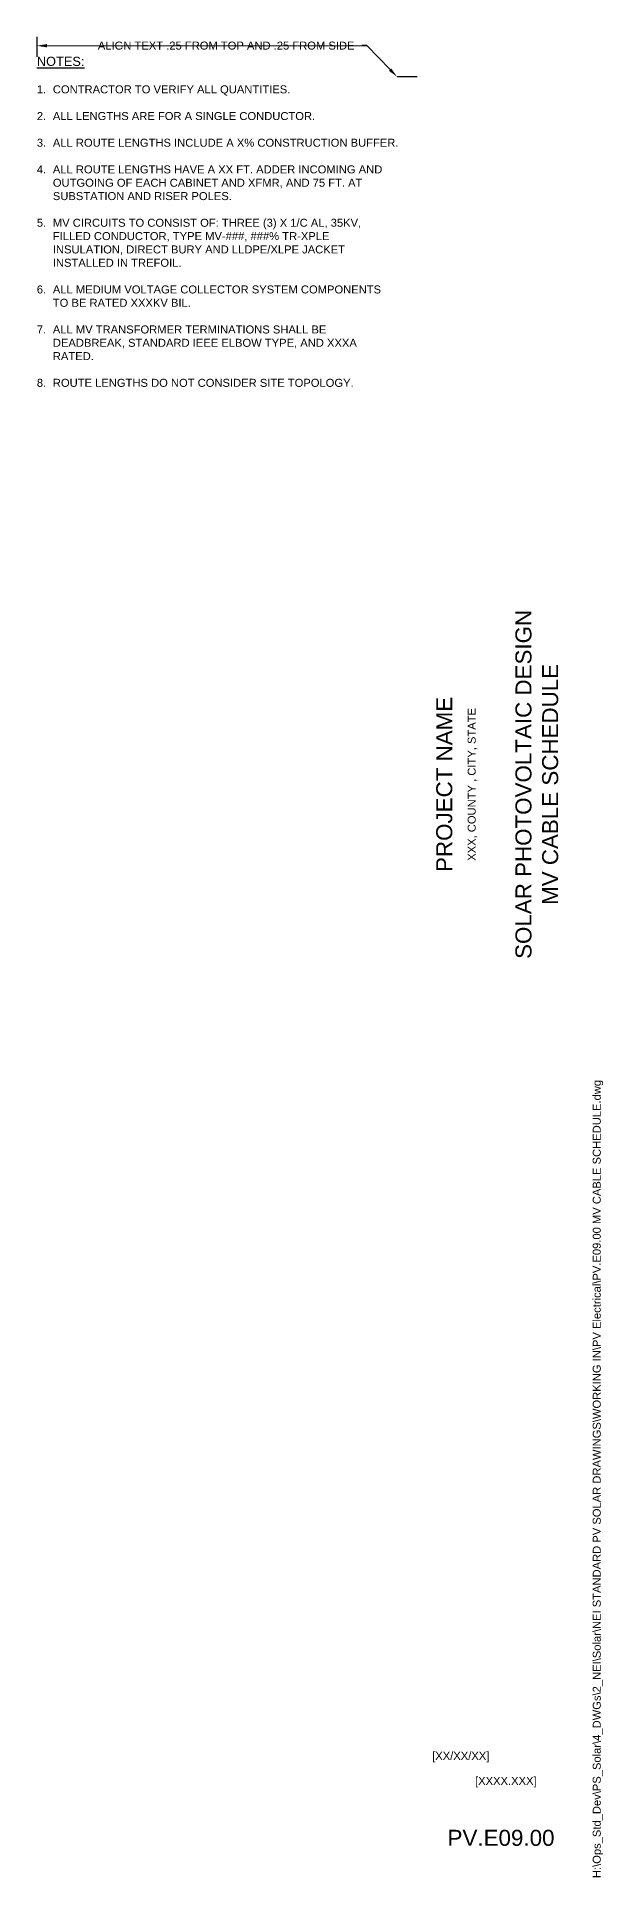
# Paper-space layout 'PV.E09.00 MV CABLE SCHEDULE' of a CAD drawing. Header units: inches. Extents: x 7.4 to 34.7, y 0 to 23.
# Drawn here: x 27.66 to 34.73, y 0.01 to 23.01 of the extents above; entities that cross this region are included whole.
import ezdxf
from ezdxf import colors
from ezdxf.entities.mleader import LeaderData, LeaderLine
from ezdxf.enums import TextEntityAlignment as Align
from ezdxf.math import Vec2, Vec3

# ---------------------------------------------------------------- set-up
doc = ezdxf.new("R2010")
doc.units = ezdxf.units.IN
doc.header["$MEASUREMENT"] = 0
doc.layers.add('G-ANNO-TEXT', color=1, linetype='Continuous')
doc.layers.add('G-ANNO-TTBL', color=1, linetype='Continuous')
doc.layers.add('G-NPLT', color=67, linetype='Continuous', plot=False)
doc.styles.add('NEI-A', font='arial.ttf')

psp = doc.layouts.new('PV.E09.00 MV CABLE SCHEDULE')

# ---------------------------------------------------------------- linework, layer by layer
at = {"layer": 'G-NPLT'}
psp.add_line((32.409, 22.511), (32.159, 22.511), dxfattribs=at)
psp.add_lwpolyline([(27.659, 23.011), (27.659, 22.761)], dxfattribs=at)

# ---------------------------------------------------------------- texts
at = {"layer": 'G-ANNO-TEXT', "insert": (27.659, 22.761), "char_height": 0.1, "attachment_point": 1, "style": 'NEI-A'}
psp.add_mtext_dynamic_manual_height_columns('{\\H1.1429x;\\LNOTES:}\\P\\P\\pi-0.2,l0.2,t0.2;1.^ICONTRACTOR TO VERIFY ALL QUANTITIES.\\P\\pi0,l0,tz;\\P\\pi-0.2,l0.2,t0.2;2.^IALL LENGTHS ARE FOR A SINGLE CONDUCTOR.\\P\\pi0,l0,tz;\\P\\pi-0.2,l0.2,t0.2;3.^IALL ROUTE LENGTHS INCLUDE A {\\C2;X}% CONSTRUCTION BUFFER.\\P\\pi0,l0,tz;\\P\\pi-0.2,l0.2,t0.2;4.^IALL ROUTE LENGTHS HAVE A {\\C2;XX} FT. ADDER INCOMING AND OUTGOING OF EACH CABINET AND XFMR, AND {\\C2;75} FT. AT SUBSTATION AND RISER POLES.\\P\\pi0,l0,tz;\\P\\pi-0.2,l0.2,t0.2;5.^IMV CIRCUITS TO CONSIST OF: THREE (3) X 1/C AL, 35KV, FILLED CONDUCTOR, TYPE MV-{\\C2;###}, {\\C2;###}% TR-XPLE INSULATION, DIRECT BURY AND {\\C2;LLDPE/XLPE} JACKET INSTALLED IN TREFOIL.\\P\\pi0,l0,tz;\\P\\pi-0.2,l0.2,t0.2;6.^IALL MEDIUM VOLTAGE COLLECTOR SYSTEM COMPONENTS TO BE RATED {\\C2;XXXKV} BIL.\\P\\pi0,l0,tz;\\P\\pi-0.2,l0.2,t0.2;7.^IALL MV TRANSFORMER TERMINATIONS SHALL BE DEADBREAK, STANDARD IEEE ELBOW TYPE, AND XXXA RATED.\\P\\pi0,l0,tz;\\P\\pi-0.2,l0.2,t0.2;8.^IROUTE LENGTHS DO NOT CONSIDER SITE TOPOLOGY. ', width=4.48188, gutter_width=0.938, heights=[7.349], dxfattribs=at)
at = {"layer": 'G-ANNO-TTBL', "style": 'NEI-A'}
psp.add_text('XXX, COUNTY , CITY, STATE', height=0.1, rotation=90, dxfattribs=at).set_placement((33.097, 13.668), align=Align.MIDDLE)
at = {"layer": 'G-ANNO-TTBL', "char_height": 0.2, "attachment_point": 5, "rotation": 90, "style": 'NEI-A'}
for s, width, heights, insert in [('SOLAR PHOTOVOLTAIC DESIGN\\PMV CABLE SCHEDULE', 7.92128, [0.544], (33.903, 13.668)), ('PROJECT NAME', 7.8846, [0], (32.747, 13.668))]:
    psp.add_mtext_dynamic_manual_height_columns(s, width=width, gutter_width=0.5, heights=heights, dxfattribs=dict(at, insert=insert))
at = {"layer": 'G-ANNO-TTBL', "style": 'NEI-A'}
for s, width, insert, char_height, attachment_point in [('[XX/XX/XX]', 0.85482, (32.595, 1.513), 0.1, 4), ('[XXXX.XXX]', 0.85482, (33.515, 1.2), 0.1, 5), ('PV.E09.00', 1.7218, (33.455, 0.502), 0.2, 5)]:
    psp.add_mtext_dynamic_manual_height_columns(s, width=width, gutter_width=0.5, heights=[0], dxfattribs=dict(at, insert=insert, char_height=char_height, attachment_point=attachment_point))
at = {"layer": 'G-NPLT', "insert": (34.6, 0), "char_height": 0.1, "width": 13.97168, "attachment_point": 1, "rotation": 90, "style": 'NEI-A'}
psp.add_mtext('H:\\\\Ops_Std_Dev\\\\PS_Solar\\\\4_DWGs\\\\2_NEI\\\\Solar\\\\NEI STANDARD PV SOLAR DRAWINGS\\\\WORKING IN\\\\PV Electrical\\\\PV.E09.00 MV CABLE SCHEDULE.dwg', dxfattribs=at)

# ---------------------------------------------------------------- leaders
at = {"layer": 'G-NPLT'}
ml = psp.add_multileader_mtext('Standard', dxfattribs=at)
ml.set_content('ALIGN TEXT .25 FROM TOP AND .25 FROM SIDE', color=256, style='NEI-A')
ml.set_leader_properties()
ml.build(insert=Vec2(0, 0))
ml.multileader.update_dxf_attribs({"dogleg_length": 0.0625, "arrow_head_size": 0.125})
ctx = ml.context
ctx.base_point, ctx.char_height, ctx.arrow_head_size, ctx.landing_gap_size, ctx.plane_origin = Vec3(28.338, 22.901), 0.09996, 0.125, 0.09, Vec3(29.081, 22.952)
ctx.text_align_type = 2
notes = []
notes.append((ctx, [(1, (1, 1, 0), (31.778, 22.901), (-1, 0), 0.0625, [(0, [(27.659, 22.899)], 0, []), (1, [(32.157, 22.511)], 0, [])])]))
ctx.mtext.insert, ctx.mtext.width, ctx.mtext.alignment, ctx.mtext.flow_direction = Vec3(31.625, 22.951), 3.69406, 3, 5
for ctx, leaders in notes:
    for number, flags, end, landing, length, lines in leaders:
        leader = LeaderData()
        leader.index, (leader.has_last_leader_line, leader.has_dogleg_vector, leader.attachment_direction) = number, flags
        leader.last_leader_point, leader.dogleg_vector, leader.dogleg_length = Vec3(end), Vec3(landing), length
        for number, points, colour, breaks in lines:
            line = LeaderLine()
            line.index, line.vertices, line.color, line.breaks = number, Vec3.list(points), colors.encode_raw_color(colour), breaks
            leader.lines.append(line)
        ctx.leaders.append(leader)

doc.saveas('drawing.dxf')
